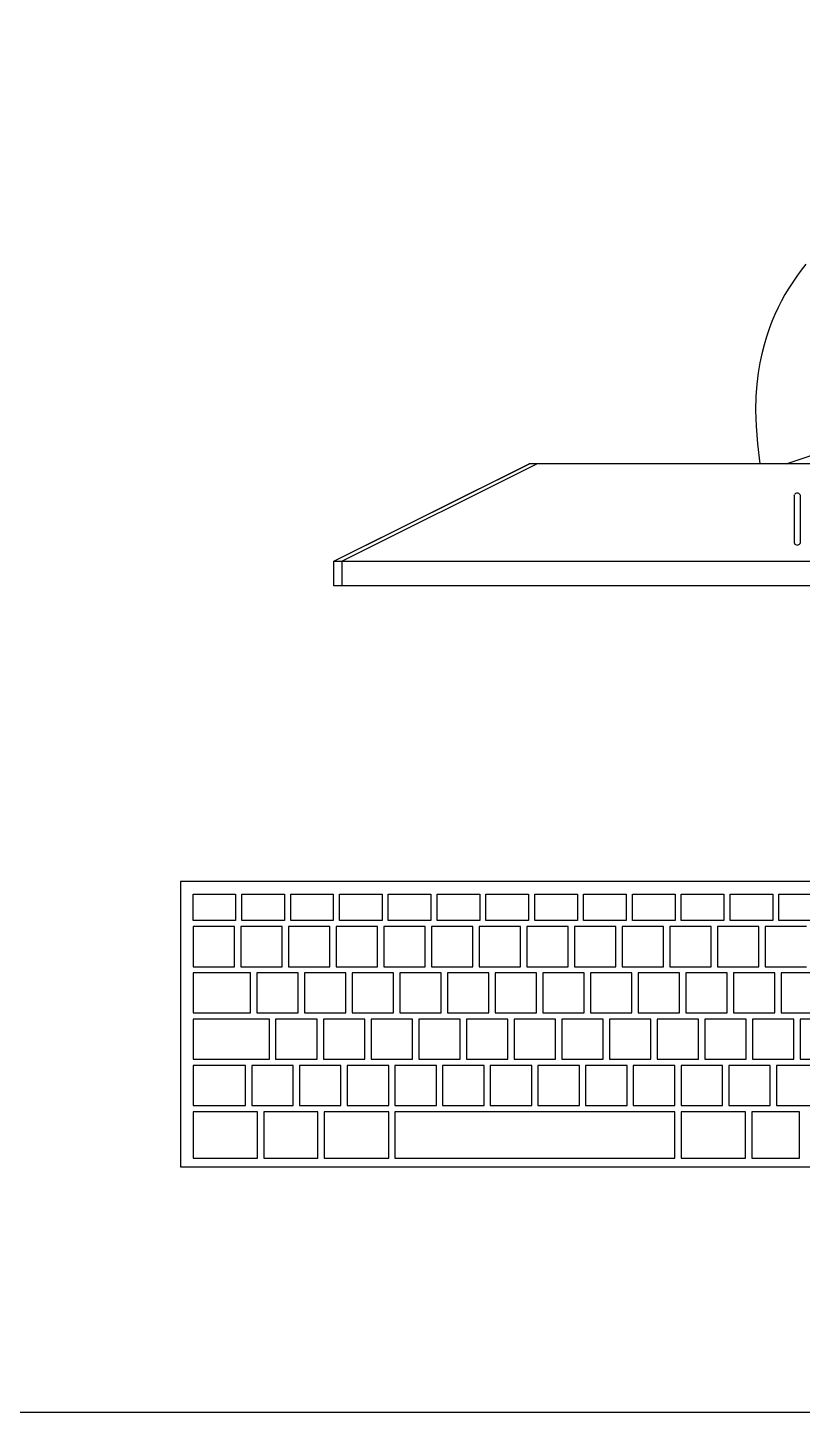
# Model space of a CAD drawing. Header units: inches. Extents: x 38 to 872, y -154 to 346.
# Drawn here: x 331.9 to 364.3, y 152.5 to 210.4 of the extents above; entities that cross this region are included whole.
import ezdxf

# ---------------------------------------------------------------- set-up
doc = ezdxf.new("R2010")
doc.units = ezdxf.units.IN
doc.header["$MEASUREMENT"] = 0
doc.layers.add('Edges', color=7, linetype='Continuous')
doc.styles.get("Standard").update_dxf_attribs({"font": 'arial.ttf'})

# ---------------------------------------------------------------- blocks, each defined once
blk = doc.blocks.new('Mesa')
blk.add_lwpolyline([(145.59, 115.783), (7.5, 115.783, 0.414214), (0, 108.283), (0, 7.5, 0.414214), (7.5, 0), (145.59, 0, 0.414214), (153.09, 7.5), (153.09, 108.283, 0.414214)], format="xyb", close=True)
for tag, p, flags in [('ID', (4.63, 109.471), 1), ('PC_DISPONIBLES', (4.666, 106.305), 3), ('PC_ACTUALES', (4.642, 104.708), 1)]:
    blk.add_attdef(tag, p, '', height=1, dxfattribs=dict(flags=flags))
blk.add_attdef('POSICION', (4.604, 107.926), '', height=1)
blk = doc.blocks.new('Monitor')
at = {"layer": 'Edges'}
for p, q in [((-7.98, -2.239), (-3.948, -0.88)), ((-26.873, -6.314), (-18.71, -2.239)), ((-26.873, -6.314), (-18.722, -2.239)), ((-18.382, -2.239), (-26.533, -6.314)), ((-18.71, -2.239), (-18.722, -2.239)), ((-18.382, -2.239), (-18.71, -2.239)), ((-9.083, -2.239), (-18.382, -2.239)), ((-7.98, -2.239), (-9.083, -2.239)), ((8.235, -2.239), (-7.98, -2.239)), ((-7.549, -3.466), (-7.582, -3.48)), ((-7.514, -3.462), (-7.549, -3.466)), ((-7.479, -3.466), (-7.514, -3.462)), ((-7.446, -3.48), (-7.479, -3.466)), ((-7.645, -3.562), (-7.65, -3.597)), ((-7.65, -3.597), (-7.65, -5.499)), ((-7.645, -3.562), (-7.632, -3.529)), ((-7.61, -3.501), (-7.632, -3.529)), ((-7.582, -3.48), (-7.61, -3.501)), ((-7.418, -3.501), (-7.446, -3.48)), ((-7.397, -3.529), (-7.418, -3.501)), ((-7.383, -3.562), (-7.397, -3.529)), ((-7.378, -3.597), (-7.383, -3.562)), ((-7.378, -5.499), (-7.378, -3.597)), ((-7.65, -5.499), (-7.645, -5.534)), ((-7.645, -5.534), (-7.632, -5.567)), ((-7.632, -5.567), (-7.61, -5.595)), ((-7.61, -5.595), (-7.582, -5.617)), ((-7.582, -5.617), (-7.549, -5.631)), ((-7.549, -5.631), (-7.514, -5.635)), ((-7.514, -5.635), (-7.479, -5.631)), ((-7.479, -5.631), (-7.446, -5.617)), ((-7.446, -5.617), (-7.418, -5.595)), ((-7.418, -5.595), (-7.397, -5.567)), ((-7.397, -5.567), (-7.383, -5.534)), ((-7.383, -5.534), (-7.378, -5.499)), ((-26.873, -7.333), (-26.873, -6.314)), ((-26.873, -6.314), (-26.533, -6.314)), ((-26.533, -6.314), (26.788, -6.314)), ((-26.533, -7.333), (-26.533, -6.314)), ((-26.533, -7.333), (-26.873, -7.333)), ((-5.637, -7.333), (-26.533, -7.333))]:
    blk.add_line(p, q, dxfattribs=at)
blk.add_lwpolyline([(-7.154, 6.103), (-7.345, 5.862), (-7.529, 5.614), (-7.704, 5.362), (-7.87, 5.103), (-8.029, 4.839), (-8.178, 4.57), (-8.319, 4.293), (-8.452, 4.008), (-8.576, 3.711), (-8.692, 3.4), (-8.801, 3.074), (-8.901, 2.73), (-8.995, 2.367), (-9.08, 1.98), (-9.154, 1.56), (-9.211, 1.098), (-9.246, 0.581), (-9.256, 0), (-9.235, -0.657), (-9.179, -1.399), (-9.083, -2.239)], dxfattribs=at)
for tag, p in [('ID', (-2.845, 6.929)), ('PUESTO', (-2.849, 6.664)), ('MARCA', (-2.82, 6.376))]:
    blk.add_attdef(tag, p, '', height=0.2)
at = {"flags": 9}
blk.add_attdef('TIEMPO_DE_USO', (-2.848, 6.11), '', height=0.2, dxfattribs=at)
blk = doc.blocks.new('Keyboard')
for p, q in [((0, 11.93), (0, 0)), ((45, 11.93), (0, 11.93)), ((0.523, 11.407), (2.302, 11.407)), ((0.523, 10.308), (0.523, 11.407)), ((2.302, 11.407), (2.302, 10.308)), ((2.564, 11.407), (4.342, 11.407)), ((2.564, 10.308), (2.564, 11.407)), ((4.342, 11.407), (4.342, 10.308)), ((4.604, 11.407), (6.382, 11.407)), ((4.604, 10.308), (4.604, 11.407)), ((6.382, 11.407), (6.382, 10.308)), ((6.644, 11.407), (8.423, 11.407)), ((6.644, 10.308), (6.644, 11.407)), ((8.423, 11.407), (8.423, 10.308)), ((8.684, 11.407), (10.463, 11.407)), ((8.684, 10.308), (8.684, 11.407)), ((10.463, 11.407), (10.463, 10.308)), ((10.725, 11.407), (12.503, 11.407)), ((10.725, 10.308), (10.725, 11.407)), ((12.503, 11.407), (12.503, 10.308)), ((12.765, 11.407), (14.544, 11.407)), ((12.765, 10.308), (12.765, 11.407)), ((14.544, 11.407), (14.544, 10.308)), ((14.805, 11.407), (16.584, 11.407)), ((14.805, 10.308), (14.805, 11.407)), ((16.584, 11.407), (16.584, 10.308)), ((16.846, 11.407), (18.624, 11.407)), ((16.846, 10.308), (16.846, 11.407)), ((18.624, 11.407), (18.624, 10.308)), ((18.886, 11.407), (20.664, 11.407)), ((18.886, 10.308), (18.886, 11.407)), ((20.664, 11.407), (20.664, 10.308)), ((20.926, 11.407), (22.705, 11.407)), ((20.926, 10.308), (20.926, 11.407)), ((22.705, 11.407), (22.705, 10.308)), ((22.966, 11.407), (24.745, 11.407)), ((22.966, 10.308), (22.966, 11.407)), ((24.745, 11.407), (24.745, 10.308)), ((25.007, 11.407), (26.785, 11.407)), ((25.007, 10.308), (25.007, 11.407)), ((2.302, 10.308), (0.523, 10.308)), ((2.254, 10.047), (0.523, 10.047)), ((0.523, 10.047), (0.523, 8.372)), ((2.254, 8.372), (2.254, 10.047)), ((4.246, 10.047), (2.516, 10.047)), ((2.516, 10.047), (2.516, 8.372)), ((4.342, 10.308), (2.564, 10.308)), ((4.246, 8.372), (4.246, 10.047)), ((6.239, 10.047), (4.508, 10.047)), ((4.508, 10.047), (4.508, 8.372)), ((6.382, 10.308), (4.604, 10.308)), ((6.239, 8.372), (6.239, 10.047)), ((8.231, 10.047), (6.5, 10.047)), ((6.5, 10.047), (6.5, 8.372)), ((8.423, 10.308), (6.644, 10.308)), ((8.231, 8.372), (8.231, 10.047)), ((10.224, 10.047), (8.493, 10.047)), ((8.493, 10.047), (8.493, 8.372)), ((10.463, 10.308), (8.684, 10.308)), ((10.224, 8.372), (10.224, 10.047)), ((12.216, 10.047), (10.485, 10.047)), ((10.485, 10.047), (10.485, 8.372)), ((12.503, 10.308), (10.725, 10.308)), ((12.216, 8.372), (12.216, 10.047)), ((14.208, 10.047), (12.478, 10.047)), ((12.478, 10.047), (12.478, 8.372)), ((14.544, 10.308), (12.765, 10.308)), ((14.208, 8.372), (14.208, 10.047)), ((16.201, 10.047), (14.47, 10.047)), ((14.47, 10.047), (14.47, 8.372)), ((16.584, 10.308), (14.805, 10.308)), ((16.201, 8.372), (16.201, 10.047)), ((18.193, 10.047), (16.462, 10.047)), ((16.462, 10.047), (16.462, 8.372)), ((18.624, 10.308), (16.846, 10.308)), ((18.193, 8.372), (18.193, 10.047)), ((20.186, 10.047), (18.455, 10.047)), ((18.455, 10.047), (18.455, 8.372)), ((20.664, 10.308), (18.886, 10.308)), ((20.186, 8.372), (20.186, 10.047)), ((22.178, 10.047), (20.447, 10.047)), ((20.447, 10.047), (20.447, 8.372)), ((22.705, 10.308), (20.926, 10.308)), ((22.178, 8.372), (22.178, 10.047)), ((24.17, 10.047), (22.44, 10.047)), ((22.44, 10.047), (22.44, 8.372)), ((24.745, 10.308), (22.966, 10.308)), ((24.17, 8.372), (24.17, 10.047)), ((26.163, 10.047), (24.432, 10.047)), ((24.432, 10.047), (24.432, 8.372)), ((26.785, 10.308), (25.007, 10.308)), ((0.523, 8.372), (2.254, 8.372)), ((2.924, 8.111), (0.523, 8.111)), ((0.523, 8.111), (0.523, 6.436)), ((2.924, 8.111), (0.523, 8.111)), ((0.523, 8.111), (0.523, 6.436)), ((2.924, 8.111), (0.523, 8.111)), ((0.523, 8.111), (0.523, 6.436)), ((2.924, 8.111), (0.523, 8.111)), ((0.523, 8.111), (0.523, 6.436)), ((2.924, 8.111), (0.523, 8.111)), ((0.523, 8.111), (0.523, 6.436)), ((2.924, 8.111), (0.523, 8.111)), ((0.523, 8.111), (0.523, 6.436)), ((2.924, 8.111), (0.523, 8.111)), ((0.523, 8.111), (0.523, 6.436)), ((2.924, 8.111), (0.523, 8.111)), ((0.523, 8.111), (0.523, 6.436)), ((2.924, 8.111), (0.523, 8.111)), ((0.523, 8.111), (0.523, 6.436)), ((2.924, 8.111), (0.523, 8.111)), ((0.523, 8.111), (0.523, 6.436)), ((2.924, 8.111), (0.523, 8.111)), ((0.523, 8.111), (0.523, 6.436)), ((2.924, 8.111), (0.523, 8.111)), ((0.523, 8.111), (0.523, 6.436)), ((2.924, 8.111), (0.523, 8.111)), ((0.523, 8.111), (0.523, 6.436)), ((2.516, 8.372), (4.246, 8.372)), ((2.924, 6.436), (2.924, 8.111)), ((2.924, 6.436), (2.924, 8.111)), ((2.924, 6.436), (2.924, 8.111)), ((2.924, 6.436), (2.924, 8.111)), ((2.924, 6.436), (2.924, 8.111)), ((2.924, 6.436), (2.924, 8.111)), ((2.924, 6.436), (2.924, 8.111)), ((2.924, 6.436), (2.924, 8.111)), ((2.924, 6.436), (2.924, 8.111)), ((2.924, 6.436), (2.924, 8.111)), ((2.924, 6.436), (2.924, 8.111)), ((2.924, 6.436), (2.924, 8.111)), ((2.924, 6.436), (2.924, 8.111)), ((4.917, 8.111), (3.186, 8.111)), ((3.186, 8.111), (3.186, 6.436)), ((4.508, 8.372), (6.239, 8.372)), ((4.917, 6.436), (4.917, 8.111)), ((6.909, 8.111), (5.178, 8.111)), ((5.178, 8.111), (5.178, 6.436)), ((6.5, 8.372), (8.231, 8.372)), ((6.909, 6.436), (6.909, 8.111)), ((8.902, 8.111), (7.171, 8.111)), ((7.171, 8.111), (7.171, 6.436)), ((8.493, 8.372), (10.224, 8.372)), ((8.902, 6.436), (8.902, 8.111)), ((10.894, 8.111), (9.163, 8.111)), ((9.163, 8.111), (9.163, 6.436)), ((10.485, 8.372), (12.216, 8.372)), ((10.894, 6.436), (10.894, 8.111)), ((12.886, 8.111), (11.156, 8.111)), ((11.156, 8.111), (11.156, 6.436)), ((12.478, 8.372), (14.208, 8.372)), ((12.886, 6.436), (12.886, 8.111)), ((14.879, 8.111), (13.148, 8.111)), ((13.148, 8.111), (13.148, 6.436)), ((14.47, 8.372), (16.201, 8.372)), ((14.879, 6.436), (14.879, 8.111)), ((16.871, 8.111), (15.14, 8.111)), ((15.14, 8.111), (15.14, 6.436)), ((16.462, 8.372), (18.193, 8.372)), ((16.871, 6.436), (16.871, 8.111)), ((18.864, 8.111), (17.133, 8.111)), ((17.133, 8.111), (17.133, 6.436)), ((18.455, 8.372), (20.186, 8.372)), ((18.864, 6.436), (18.864, 8.111)), ((20.856, 8.111), (19.125, 8.111)), ((19.125, 8.111), (19.125, 6.436)), ((20.447, 8.372), (22.178, 8.372)), ((20.856, 6.436), (20.856, 8.111)), ((22.848, 8.111), (21.118, 8.111)), ((21.118, 8.111), (21.118, 6.436)), ((22.44, 8.372), (24.17, 8.372)), ((22.848, 6.436), (22.848, 8.111)), ((24.841, 8.111), (23.11, 8.111)), ((23.11, 8.111), (23.11, 6.436)), ((24.432, 8.372), (26.163, 8.372)), ((24.841, 6.436), (24.841, 8.111)), ((26.833, 8.111), (25.102, 8.111)), ((25.102, 8.111), (25.102, 6.436)), ((0.523, 6.436), (2.924, 6.436)), ((0.523, 6.436), (2.924, 6.436)), ((0.523, 6.436), (2.924, 6.436)), ((0.523, 6.436), (2.924, 6.436)), ((0.523, 6.436), (2.924, 6.436)), ((0.523, 6.436), (2.924, 6.436)), ((0.523, 6.436), (2.924, 6.436)), ((0.523, 6.436), (2.924, 6.436)), ((0.523, 6.436), (2.924, 6.436)), ((0.523, 6.436), (2.924, 6.436)), ((0.523, 6.436), (2.924, 6.436)), ((0.523, 6.436), (2.924, 6.436)), ((0.523, 6.436), (2.924, 6.436)), ((3.186, 6.436), (4.917, 6.436)), ((5.178, 6.436), (6.909, 6.436)), ((7.171, 6.436), (8.902, 6.436)), ((9.163, 6.436), (10.894, 6.436)), ((11.156, 6.436), (12.886, 6.436)), ((13.148, 6.436), (14.879, 6.436)), ((15.14, 6.436), (16.871, 6.436)), ((17.133, 6.436), (18.864, 6.436)), ((19.125, 6.436), (20.856, 6.436)), ((21.118, 6.436), (22.848, 6.436)), ((23.11, 6.436), (24.841, 6.436)), ((25.102, 6.436), (26.833, 6.436)), ((3.715, 6.175), (0.523, 6.175)), ((0.523, 6.175), (0.523, 4.5)), ((3.715, 4.5), (3.715, 6.175)), ((5.707, 6.175), (3.976, 6.175)), ((3.976, 6.175), (3.976, 4.5)), ((5.707, 4.5), (5.707, 6.175)), ((7.7, 6.175), (5.969, 6.175)), ((5.969, 6.175), (5.969, 4.5)), ((7.7, 4.5), (7.7, 6.175)), ((9.692, 6.175), (7.961, 6.175)), ((7.961, 6.175), (7.961, 4.5)), ((9.692, 4.5), (9.692, 6.175)), ((11.684, 6.175), (9.954, 6.175)), ((9.954, 6.175), (9.954, 4.5)), ((11.684, 4.5), (11.684, 6.175)), ((13.677, 6.175), (11.946, 6.175)), ((11.946, 6.175), (11.946, 4.5)), ((13.677, 4.5), (13.677, 6.175)), ((15.669, 6.175), (13.938, 6.175)), ((13.938, 6.175), (13.938, 4.5)), ((15.669, 4.5), (15.669, 6.175)), ((17.662, 6.175), (15.931, 6.175)), ((15.931, 6.175), (15.931, 4.5)), ((17.662, 4.5), (17.662, 6.175)), ((19.654, 6.175), (17.923, 6.175)), ((17.923, 6.175), (17.923, 4.5)), ((19.654, 4.5), (19.654, 6.175)), ((21.646, 6.175), (19.916, 6.175)), ((19.916, 6.175), (19.916, 4.5)), ((21.646, 4.5), (21.646, 6.175)), ((23.639, 6.175), (21.908, 6.175)), ((21.908, 6.175), (21.908, 4.5)), ((23.639, 4.5), (23.639, 6.175)), ((25.631, 6.175), (23.9, 6.175)), ((23.9, 6.175), (23.9, 4.5)), ((25.631, 4.5), (25.631, 6.175)), ((27.624, 6.175), (25.893, 6.175)), ((25.893, 6.175), (25.893, 4.5)), ((0.523, 4.5), (3.715, 4.5)), ((2.722, 4.239), (0.523, 4.239)), ((0.523, 4.239), (0.523, 2.564)), ((2.722, 2.564), (2.722, 4.239)), ((4.714, 4.239), (2.983, 4.239)), ((2.983, 4.239), (2.983, 2.564)), ((3.976, 4.5), (5.707, 4.5)), ((4.714, 2.564), (4.714, 4.239)), ((6.706, 4.239), (4.976, 4.239)), ((4.976, 4.239), (4.976, 2.564)), ((5.969, 4.5), (7.7, 4.5)), ((6.706, 2.564), (6.706, 4.239)), ((8.699, 4.239), (6.968, 4.239)), ((6.968, 4.239), (6.968, 2.564)), ((7.961, 4.5), (9.692, 4.5)), ((8.699, 2.564), (8.699, 4.239)), ((10.691, 4.239), (8.96, 4.239)), ((8.96, 4.239), (8.96, 2.564)), ((9.954, 4.5), (11.684, 4.5)), ((10.691, 2.564), (10.691, 4.239)), ((12.684, 4.239), (10.953, 4.239)), ((10.953, 4.239), (10.953, 2.564)), ((11.946, 4.5), (13.677, 4.5)), ((12.684, 2.564), (12.684, 4.239)), ((14.676, 4.239), (12.945, 4.239)), ((12.945, 4.239), (12.945, 2.564)), ((13.938, 4.5), (15.669, 4.5)), ((14.676, 2.564), (14.676, 4.239)), ((16.668, 4.239), (14.938, 4.239)), ((14.938, 4.239), (14.938, 2.564)), ((15.931, 4.5), (17.662, 4.5)), ((16.668, 2.564), (16.668, 4.239)), ((18.661, 4.239), (16.93, 4.239)), ((16.93, 4.239), (16.93, 2.564)), ((17.923, 4.5), (19.654, 4.5)), ((18.661, 2.564), (18.661, 4.239)), ((20.653, 4.239), (18.922, 4.239)), ((18.922, 4.239), (18.922, 2.564)), ((19.916, 4.5), (21.646, 4.5)), ((20.653, 2.564), (20.653, 4.239)), ((22.646, 4.239), (20.915, 4.239)), ((20.915, 4.239), (20.915, 2.564)), ((21.908, 4.5), (23.639, 4.5)), ((22.646, 2.564), (22.646, 4.239)), ((24.638, 4.239), (22.907, 4.239)), ((22.907, 4.239), (22.907, 2.564)), ((23.9, 4.5), (25.631, 4.5)), ((24.638, 2.564), (24.638, 4.239)), ((28.826, 4.239), (24.9, 4.239)), ((24.9, 4.239), (24.9, 2.564)), ((25.893, 4.5), (27.624, 4.5)), ((0.523, 2.564), (2.722, 2.564)), ((2.983, 2.564), (4.714, 2.564)), ((4.976, 2.564), (6.706, 2.564)), ((6.968, 2.564), (8.699, 2.564)), ((8.96, 2.564), (10.691, 2.564)), ((10.953, 2.564), (12.684, 2.564)), ((12.945, 2.564), (14.676, 2.564)), ((14.938, 2.564), (16.668, 2.564)), ((16.93, 2.564), (18.661, 2.564)), ((18.922, 2.564), (20.653, 2.564)), ((20.915, 2.564), (22.646, 2.564)), ((22.907, 2.564), (24.638, 2.564)), ((24.9, 2.564), (28.826, 2.564)), ((3.224, 2.303), (0.523, 2.303)), ((0.523, 2.303), (0.523, 0.367)), ((3.224, 0.367), (3.224, 2.303)), ((5.736, 2.303), (3.486, 2.303)), ((3.486, 2.303), (3.486, 0.367)), ((5.736, 0.367), (5.736, 2.303)), ((8.699, 2.303), (5.998, 2.303)), ((5.998, 2.303), (5.998, 0.367)), ((8.699, 0.367), (8.699, 2.303)), ((20.653, 2.303), (8.96, 2.303)), ((8.96, 2.303), (8.96, 0.367)), ((20.653, 0.367), (20.653, 2.303)), ((23.616, 2.303), (20.915, 2.303)), ((20.915, 2.303), (20.915, 0.367)), ((23.616, 0.367), (23.616, 2.303)), ((25.863, 2.303), (23.878, 2.303)), ((23.878, 2.303), (23.878, 0.367)), ((25.863, 0.367), (25.863, 2.303)), ((0, 0), (45, 0)), ((0.523, 0.367), (3.224, 0.367)), ((3.486, 0.367), (5.736, 0.367)), ((5.998, 0.367), (8.699, 0.367)), ((8.96, 0.367), (20.653, 0.367)), ((20.915, 0.367), (23.616, 0.367)), ((23.878, 0.367), (25.863, 0.367))]:
    blk.add_line(p, q)
for tag, p in [('PUESTO', (29.69, 5.684)), ('MARCA', (29.697, 5.423))]:
    blk.add_attdef(tag, p, '', height=0.2)
for tag, p, flags in [('ID', (29.697, 5.959), 5), ('TIEMPO_DE_USO', (29.675, 5.162), 1)]:
    blk.add_attdef(tag, p, '', height=0.2, dxfattribs=dict(flags=flags))

msp = doc.modelspace()

# ---------------------------------------------------------------- block references
for name, p in [('Mesa', (259.645, 152.507)), ('Monitor', (371.611, 194.402)), ('Keyboard', (338.324, 162.767))]:
    msp.add_blockref(name, p)

doc.saveas('drawing.dxf')
